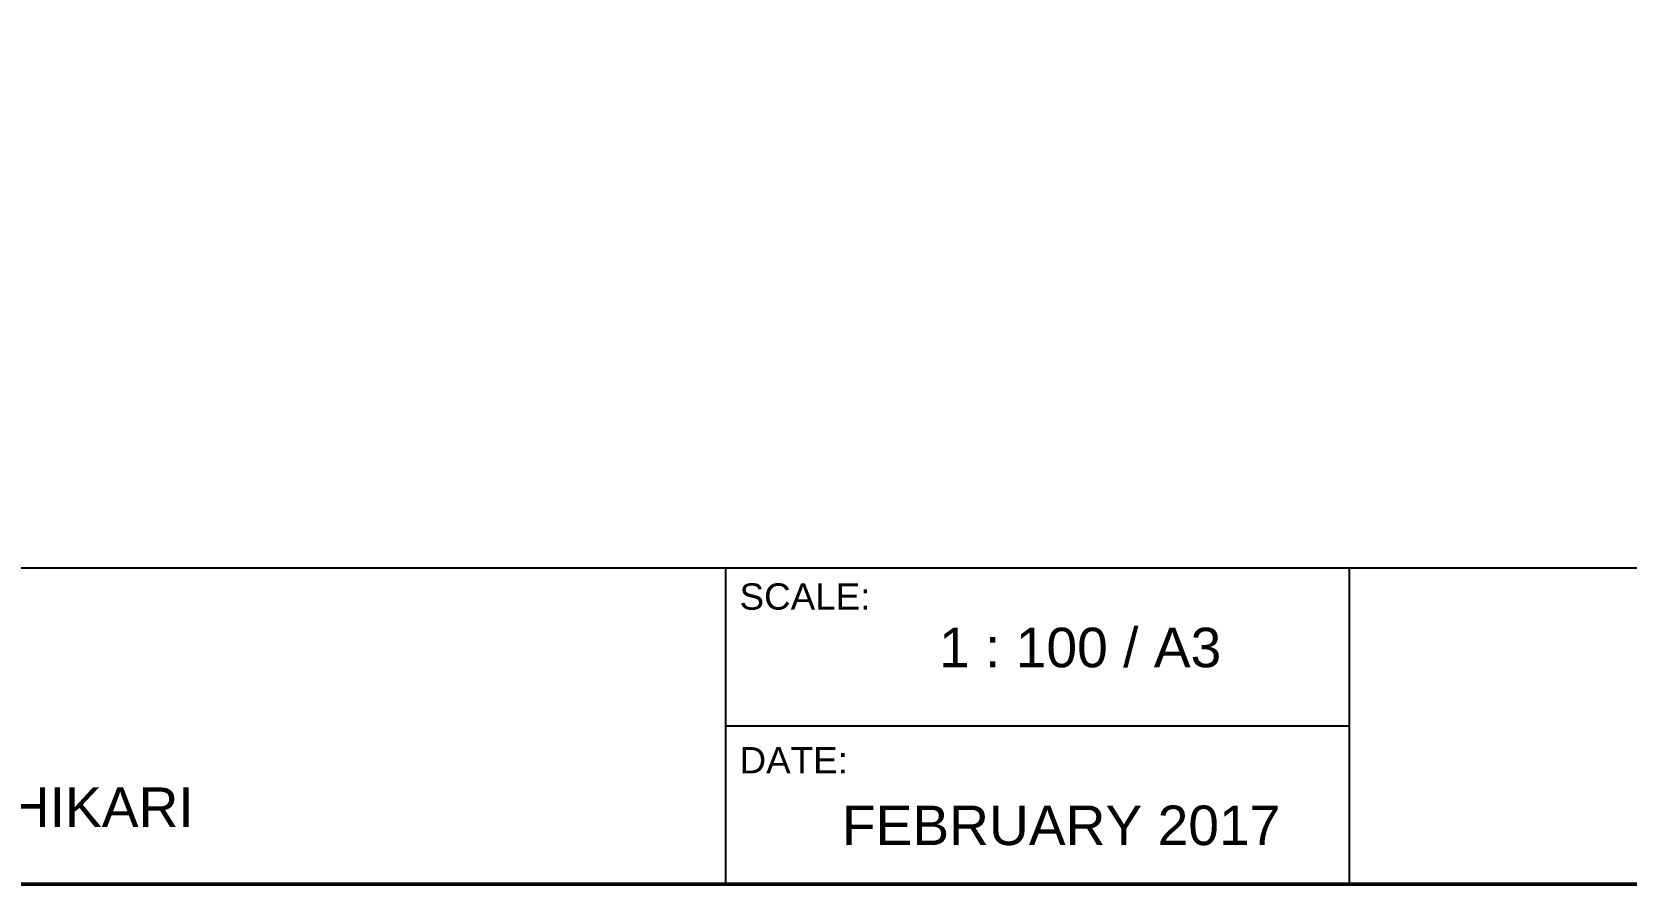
# Model space of a CAD drawing. Header units: inches. Extents: x 527934 to 2134587, y -408734 to 227304.
# Drawn here: x 1413755 to 1423262, y -167836 to -162755 of the extents above; entities that cross this region are included whole.
import ezdxf

# ---------------------------------------------------------------- set-up
doc = ezdxf.new("R2010")
doc.units = ezdxf.units.IN
doc.header["$MEASUREMENT"] = 0
doc.layers.add('TITLE THICK', color=7, linetype='Continuous', lineweight=50)
doc.layers.add('TITLE THIN', color=7, linetype='Continuous', lineweight=25)
doc.styles.get("Standard").update_dxf_attribs({"font": 'arial.ttf'})

msp = doc.modelspace()

# ---------------------------------------------------------------- linework, layer by layer
at = {"layer": 'TITLE THICK'}
msp.add_lwpolyline([(1396942.1, -140136), (1435942.1, -140136), (1435942.1, -167836), (1396942.1, -167836)], close=True, dxfattribs=at)
at = {"layer": 'TITLE THIN'}
for p, q in [((1435942.1, -165951.7), (1396942.1, -165951.7)), ((1417892, -165951.7), (1417892, -167836)), ((1421609.8, -165951.7), (1421609.8, -167836)), ((1421609.8, -166893.9), (1417892, -166893.9)), ((1397442.1, -167836), (1435942.1, -167836))]:
    msp.add_line(p, q, dxfattribs=at)

# ---------------------------------------------------------------- texts
at = {"layer": 'TITLE THIN', "attachment_point": 1}
for s, insert, char_height, width in [('{\\fArial|b0|i0|c0|p34;SCALE:}', (1417975.3, -166042.8), 157.025, 1609.504), ('1 : 100 / A3', (1419164.9, -166307.6), 235.537, 1999.11), ('{\\fArial|b0|i0|c0|p34;DATE:}', (1417975.3, -167018.9), 157.025, 1609.504), ('{\\fArial|b0|i0|c0|p34;GOPAL ADHIKARI}', (1411941.5, -167259.7), 235.537, 3886.107), ('FEBRUARY 2017', (1418585.1, -167367.7), 235.537, 3314.278)]:
    msp.add_mtext(s, dxfattribs=dict(at, insert=insert, char_height=char_height, width=width))

doc.saveas('drawing.dxf')
